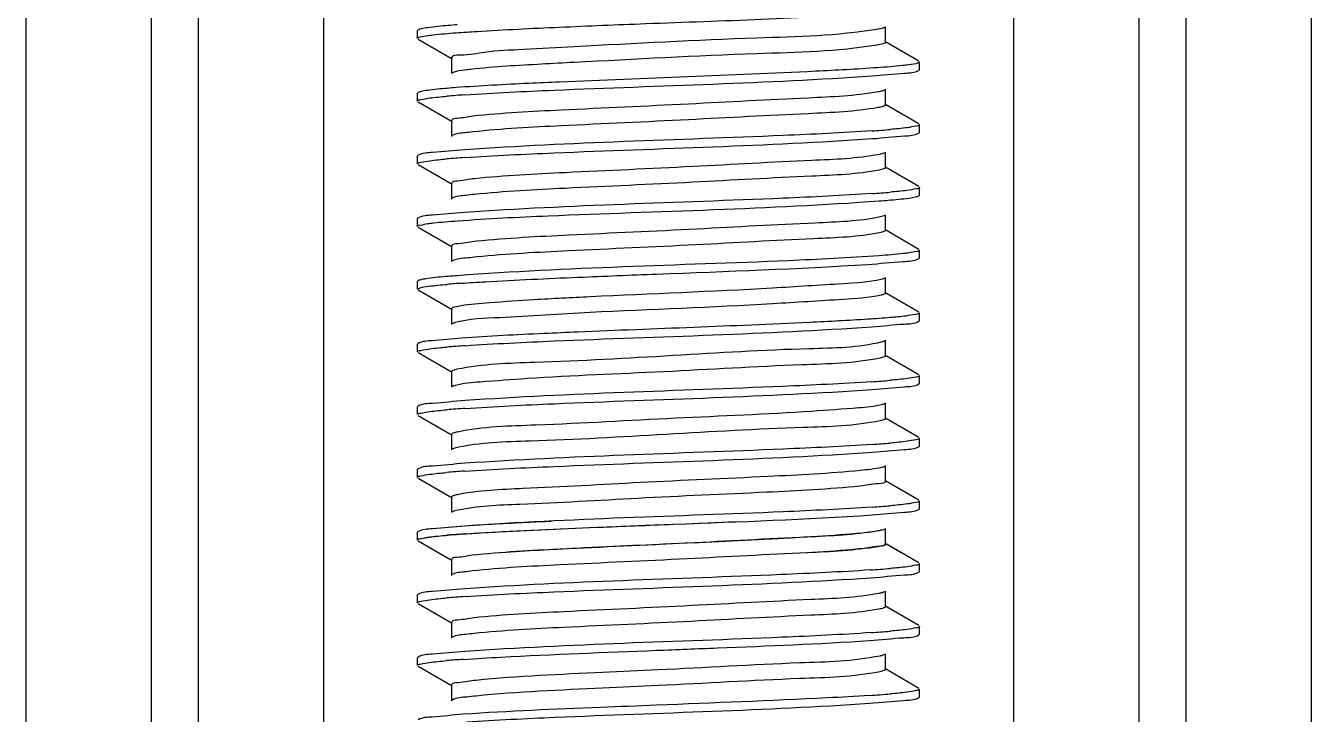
# Model space of a CAD drawing. Extents: x 4995099 to 5303443, y 4627657 to 4889583.
# Drawn here: x 5028668 to 5029279, y 4751646 to 4751973 of the extents above; entities that cross this region are included whole.
import ezdxf

# ---------------------------------------------------------------- set-up
doc = ezdxf.new("R2010")
doc.units = 0
doc.header["$LTSCALE"] = 1000
doc.header["$MEASUREMENT"] = 0
doc.layers.get('0').update_dxf_attribs({"color": 4, "linetype": 'CONTINUOUS'})

msp = doc.modelspace()

# ---------------------------------------------------------------- linework, layer by layer
at = {"linetype": 'Continuous'}
for p, q in [((5028668.47, 4754136.29), (5028668.47, 4748210.01)), ((5028728, 4754136.29), (5028728, 4748210.01)), ((5028750.33, 4754136.29), (5028750.33, 4748210.01)), ((5028809.86, 4754136.29), (5028809.86, 4748210.01)), ((5029137.28, 4754136.29), (5029137.28, 4748210.01)), ((5029196.82, 4754136.29), (5029196.82, 4748210.01)), ((5029219.14, 4754136.29), (5029219.14, 4748210.01)), ((5029278.67, 4754136.29), (5029278.67, 4748210.01)), ((5028854.79, 4751971.22), (5028854.51, 4751970.9)), ((5028854.51, 4751967.18), (5028854.51, 4751970.9)), ((5028854.51, 4751967.18), (5028854.51, 4751970.9)), ((5029076.52, 4751965.31), (5029076.52, 4751972.76)), ((5028854.79, 4751966.85), (5028870.94, 4751957.5)), ((5029092.35, 4751956.34), (5029076.2, 4751965.69)), ((5028870.62, 4751957.87), (5028870.62, 4751950.43)), ((5029092.64, 4751952.29), (5029092.64, 4751956.01)), ((5029092.64, 4751952.29), (5029092.64, 4751956.01)), ((5028871.43, 4751951.03), (5028870.94, 4751950.81)), ((5029092.35, 4751951.97), (5029092.64, 4751952.29)), ((5028854.79, 4751941.46), (5028854.51, 4751941.13)), ((5028854.51, 4751937.41), (5028854.51, 4751941.13)), ((5028854.51, 4751937.41), (5028854.51, 4751941.13)), ((5029076.52, 4751935.55), (5029076.52, 4751942.99)), ((5028854.79, 4751937.08), (5028870.94, 4751927.73)), ((5029092.35, 4751926.57), (5029076.2, 4751935.93)), ((5028870.62, 4751928.11), (5028870.62, 4751920.67)), ((5029092.64, 4751922.53), (5029092.64, 4751926.25)), ((5029092.64, 4751922.53), (5029092.64, 4751926.25)), ((5029092.35, 4751922.2), (5029092.64, 4751922.53)), ((5029076.52, 4751905.78), (5029076.52, 4751913.22)), ((5028854.79, 4751911.69), (5028854.51, 4751911.36)), ((5028854.51, 4751907.64), (5028854.51, 4751911.36)), ((5028854.51, 4751907.64), (5028854.51, 4751911.36)), ((5028854.79, 4751907.32), (5028870.94, 4751897.96)), ((5029092.35, 4751896.81), (5029076.2, 4751906.16)), ((5028870.62, 4751898.34), (5028870.62, 4751890.9)), ((5029092.64, 4751892.76), (5029092.64, 4751896.48)), ((5029092.64, 4751892.76), (5029092.64, 4751896.48)), ((5029092.35, 4751892.43), (5029092.64, 4751892.76)), ((5029076.52, 4751876.02), (5029076.52, 4751883.46)), ((5028854.79, 4751881.92), (5028854.51, 4751881.6)), ((5028854.51, 4751877.88), (5028854.51, 4751881.6)), ((5028854.51, 4751877.88), (5028854.51, 4751881.6)), ((5028854.79, 4751877.55), (5028870.94, 4751868.2)), ((5029092.35, 4751867.04), (5029076.2, 4751876.39)), ((5028870.62, 4751868.58), (5028870.62, 4751861.13)), ((5029092.64, 4751862.99), (5029092.64, 4751866.71)), ((5029092.64, 4751862.99), (5029092.64, 4751866.71)), ((5029092.35, 4751862.67), (5029092.64, 4751862.99)), ((5028854.79, 4751852.16), (5028854.51, 4751851.83)), ((5029076.52, 4751846.25), (5029076.52, 4751853.69)), ((5028854.51, 4751848.11), (5028854.51, 4751851.83)), ((5028854.51, 4751848.11), (5028854.51, 4751851.83)), ((5028854.79, 4751847.79), (5028870.94, 4751838.43)), ((5029092.35, 4751837.27), (5029076.2, 4751846.63)), ((5028870.62, 4751838.81), (5028870.62, 4751831.37)), ((5029092.64, 4751833.23), (5029092.64, 4751836.95)), ((5029092.64, 4751833.23), (5029092.64, 4751836.95)), ((5029092.35, 4751832.9), (5029092.64, 4751833.23)), ((5028854.79, 4751822.39), (5028854.51, 4751822.07)), ((5028854.51, 4751818.35), (5028854.51, 4751822.07)), ((5028854.51, 4751818.35), (5028854.51, 4751822.07)), ((5029076.52, 4751816.48), (5029076.52, 4751823.93)), ((5028854.79, 4751818.02), (5028870.94, 4751808.67)), ((5029074.85, 4751815.63), (5029073.97, 4751815.43)), ((5029092.35, 4751807.51), (5029076.2, 4751816.86)), ((5028870.62, 4751809.04), (5028870.62, 4751801.6)), ((5029092.35, 4751803.14), (5029092.64, 4751803.46)), ((5029092.64, 4751803.46), (5029092.64, 4751807.18)), ((5029092.64, 4751803.46), (5029092.64, 4751807.18)), ((5028854.79, 4751792.63), (5028854.51, 4751792.3)), ((5028854.51, 4751788.58), (5028854.51, 4751792.3)), ((5028854.51, 4751788.58), (5028854.51, 4751792.3)), ((5029076.52, 4751786.72), (5029076.52, 4751794.16)), ((5028854.79, 4751788.25), (5028870.94, 4751778.9)), ((5029075.21, 4751785.96), (5029074.02, 4751785.67)), ((5029092.35, 4751777.74), (5029076.2, 4751787.1)), ((5028870.62, 4751779.28), (5028870.62, 4751771.84)), ((5029092.35, 4751773.37), (5029092.64, 4751773.7)), ((5029092.64, 4751773.7), (5029092.64, 4751777.42)), ((5029092.64, 4751773.7), (5029092.64, 4751777.42)), ((5028854.79, 4751762.86), (5028854.51, 4751762.53)), ((5028854.51, 4751758.81), (5028854.51, 4751762.53)), ((5028854.51, 4751758.81), (5028854.51, 4751762.53)), ((5029076.52, 4751756.95), (5029076.52, 4751764.39)), ((5028854.79, 4751758.49), (5028870.94, 4751749.13)), ((5029092.35, 4751747.98), (5029076.2, 4751757.33)), ((5028870.62, 4751749.51), (5028870.62, 4751742.07)), ((5029092.35, 4751743.6), (5029092.64, 4751743.93)), ((5029092.64, 4751743.93), (5029092.64, 4751747.65)), ((5029092.64, 4751743.93), (5029092.64, 4751747.65)), ((5028854.79, 4751733.1), (5028854.51, 4751732.77)), ((5028854.79, 4751733.09), (5028854.51, 4751732.77)), ((5028854.51, 4751729.05), (5028854.51, 4751732.77)), ((5028854.51, 4751729.05), (5028854.51, 4751732.77)), ((5028854.51, 4751729.05), (5028854.51, 4751732.77)), ((5028854.51, 4751729.05), (5028854.51, 4751732.77)), ((5029076.52, 4751727.19), (5029076.52, 4751734.63)), ((5029076.52, 4751727.19), (5029076.52, 4751734.63)), ((5028854.79, 4751728.72), (5028870.94, 4751719.37)), ((5028854.79, 4751728.72), (5028864.63, 4751723.02)), ((5029092.35, 4751718.21), (5029076.2, 4751727.57)), ((5029084.04, 4751723.02), (5029076.2, 4751727.56)), ((5028870.62, 4751719.75), (5028870.62, 4751712.31)), ((5029092.64, 4751714.17), (5029092.64, 4751717.89)), ((5029092.64, 4751714.17), (5029092.64, 4751717.89)), ((5029092.35, 4751713.84), (5029092.64, 4751714.17)), ((5028854.79, 4751703.33), (5028854.51, 4751703)), ((5028854.51, 4751699.28), (5028854.51, 4751703)), ((5028854.51, 4751699.28), (5028854.51, 4751703)), ((5029076.52, 4751697.42), (5029076.52, 4751704.86)), ((5028854.79, 4751698.96), (5028870.94, 4751689.61)), ((5029092.35, 4751688.45), (5029076.2, 4751697.8)), ((5028870.62, 4751689.98), (5028870.62, 4751682.54)), ((5029092.64, 4751684.4), (5029092.64, 4751688.12)), ((5029092.64, 4751684.4), (5029092.64, 4751688.12)), ((5029092.35, 4751684.07), (5029092.64, 4751684.4)), ((5028854.79, 4751673.56), (5028854.51, 4751673.24)), ((5028854.51, 4751669.52), (5028854.51, 4751673.24)), ((5028854.51, 4751669.52), (5028854.51, 4751673.24)), ((5028854.79, 4751669.19), (5028870.94, 4751659.84)), ((5029076.52, 4751667.66), (5029076.52, 4751675.1)), ((5029092.35, 4751658.68), (5029076.2, 4751668.03)), ((5028870.62, 4751660.22), (5028870.62, 4751652.77)), ((5029092.64, 4751654.63), (5029092.64, 4751658.36)), ((5029092.64, 4751654.63), (5029092.64, 4751658.36)), ((5029092.35, 4751654.31), (5029092.64, 4751654.63))]:
    msp.add_line(p, q, dxfattribs=at)
for centre, radius, start, end in [((5028911.15, 4751430.1), 511.41, 93.83509, 94.80349), ((5029036.06, 4752432.72), 510.58, 273.83865, 274.80435), ((5028910.95, 4751402.87), 508.87, 93.84879, 94.80332), ((5029036.17, 4752401.5), 509.11, 273.84788, 274.80297), ((5028909.14, 4751366.08), 486.05, 93.97925, 94.80291), ((5028911.24, 4751309.94), 512.51, 93.82925, 94.80337), ((5029035.86, 4752316.11), 513.03, 273.82429, 274.80533), ((5028911.16, 4751281.22), 511.46, 93.83483, 94.80349), ((5029036.05, 4752283.95), 510.63, 273.83834, 274.80439), ((5028910.96, 4751253.96), 508.95, 93.84837, 94.80331), ((5029036.17, 4752252.68), 509.12, 273.84781, 274.80298), ((5028911.2, 4751221.14), 512.01, 93.83197, 94.80338), ((5028905.82, 4751287.03), 445.91, 94.43261, 94.59802), ((5029035.03, 4752237.17), 523.42, 273.76847, 274.80608), ((5028911.25, 4751190.72), 512.67, 93.82839, 94.80335), ((5029035.5, 4752201.6), 517.6, 273.79916, 274.80602), ((5028910.07, 4751175.86), 497.72, 93.90457, 94.80822), ((5029034.36, 4752186.27), 532.08, 273.72723, 274.80141)]:
    msp.add_arc(centre, radius, start, end, dxfattribs=at)
for points, knots in [([(5028921.8, 4751972.49), (5028935.45, 4751973.09), (5028985.78, 4751975.2), (5029036.15, 4751976.65), (5029072.78, 4751979.28)], [0, 0, 0, 0, 0.271117, 1, 1, 1, 1]), ([(5028854.51, 4751967.18), (5028854.51, 4751967.62), (5028856.78, 4751968.03), (5028857.99, 4751968.34), (5028859.16, 4751968.5)], [0, 0, 0, 0, 0.275146, 1, 1, 1, 1]), ([(5028859.3, 4751972.24), (5028858.32, 4751972.11), (5028856.81, 4751971.84), (5028855.27, 4751971.5), (5028854.79, 4751971.22)], [0, 0, 0, 0, 0.642818, 1, 1, 1, 1]), ([(5028859.16, 4751968.5), (5028860.02, 4751968.63), (5028864.54, 4751969.19), (5028869.08, 4751969.56), (5028872.76, 4751969.83)], [0, 0, 0, 0, 0.191295, 1, 1, 1, 1]), ([(5028873.32, 4751973.6), (5028871.88, 4751973.49), (5028867.2, 4751973.12), (5028862.52, 4751972.7), (5028859.3, 4751972.24)], [0, 0, 0, 0, 0.307553, 1, 1, 1, 1]), ([(5028872.76, 4751969.83), (5028876.03, 4751970.08), (5028892.37, 4751971.15), (5028908.72, 4751971.91), (5028921.8, 4751972.49)], [0, 0, 0, 0, 0.200445, 1, 1, 1, 1]), ([(5029072.49, 4751971.43), (5029053.72, 4751968.31), (5029005.53, 4751967.41), (5028957.72, 4751964.66), (5028928.81, 4751963.18)], [0, 0, 0, 0, 0.396629, 1, 1, 1, 1]), ([(5029076.2, 4751972.38), (5029075.78, 4751972.14), (5029074.53, 4751971.8), (5029073.28, 4751971.56), (5029072.49, 4751971.43)], [0, 0, 0, 0, 0.371007, 1, 1, 1, 1]), ([(5028928.81, 4751963.18), (5028920.84, 4751962.78), (5028907.13, 4751961.82), (5028887.63, 4751961.23), (5028878.78, 4751958.94), (5028870.61, 4751959.28), (5028870.62, 4751957.87)], [0, 0, 0, 0, 0.408517, 0.726153, 0.927696, 1, 1, 1, 1]), ([(5029072.49, 4751963.98), (5029053.72, 4751960.87), (5029005.53, 4751959.97), (5028957.72, 4751957.22), (5028928.81, 4751955.74)], [0, 0, 0, 0, 0.396629, 1, 1, 1, 1]), ([(5029076.52, 4751965.31), (5029076.52, 4751964.91), (5029074.61, 4751964.42), (5029073.51, 4751964.15), (5029072.49, 4751963.98)], [0, 0, 0, 0, 0.282134, 1, 1, 1, 1]), ([(5029092.64, 4751956.01), (5029092.64, 4751955.86), (5029090.81, 4751954.73), (5029089.16, 4751954.85), (5029087.55, 4751954.62)], [0, 0, 0, 0, 0.088343, 1, 1, 1, 1]), ([(5028879.78, 4751952.45), (5028878.81, 4751952.34), (5028876.02, 4751951.97), (5028873.17, 4751951.66), (5028871.43, 4751951.03)], [0, 0, 0, 0, 0.345772, 1, 1, 1, 1]), ([(5028928.81, 4751955.74), (5028923.69, 4751955.48), (5028907.34, 4751954.58), (5028890.97, 4751953.69), (5028879.78, 4751952.45)], [0, 0, 0, 0, 0.312724, 1, 1, 1, 1]), ([(5029072.78, 4751953.24), (5029062.98, 4751952.53), (5029012.67, 4751949.89), (5028962.31, 4751948.23), (5028921.8, 4751946.44)], [0, 0, 0, 0, 0.195012, 1, 1, 1, 1]), ([(5029070.24, 4751949.34), (5029075.36, 4751949.69), (5029082.53, 4751950.68), (5029090.35, 4751950.82), (5029092.35, 4751951.97)], [0, 0, 0, 0, 0.690234, 1, 1, 1, 1]), ([(5029087.55, 4751954.62), (5029086.61, 4751954.49), (5029081.7, 4751953.91), (5029076.77, 4751953.52), (5029072.78, 4751953.24)], [0, 0, 0, 0, 0.191606, 1, 1, 1, 1]), ([(5028872.76, 4751943.79), (5028871.36, 4751943.68), (5028866.82, 4751943.32), (5028862.28, 4751942.91), (5028859.16, 4751942.46)], [0, 0, 0, 0, 0.307541, 1, 1, 1, 1]), ([(5028921.8, 4751946.44), (5028916.99, 4751946.23), (5028900.63, 4751945.47), (5028884.28, 4751944.65), (5028872.76, 4751943.79)], [0, 0, 0, 0, 0.294264, 1, 1, 1, 1]), ([(5028876.95, 4751940.37), (5028891.05, 4751941.33), (5028955.48, 4751944.43), (5029019.99, 4751945.92), (5029070.24, 4751949.34)], [0, 0, 0, 0, 0.219188, 1, 1, 1, 1]), ([(5028854.51, 4751937.41), (5028854.51, 4751937.95), (5028857.36, 4751938.31), (5028858.8, 4751938.7), (5028860.24, 4751938.89)], [0, 0, 0, 0, 0.271545, 1, 1, 1, 1]), ([(5028859.16, 4751942.46), (5028858.21, 4751942.32), (5028856.75, 4751942.06), (5028855.26, 4751941.72), (5028854.79, 4751941.46)], [0, 0, 0, 0, 0.641633, 1, 1, 1, 1]), ([(5029073.04, 4751941.75), (5029062.15, 4751939.81), (5029031.99, 4751938.62), (5028981.94, 4751935.82), (5028928.79, 4751933.45), (5028894.63, 4751931.71), (5028880.65, 4751930.22)], [0, 0, 0, 0, 0.172177, 0.467909, 0.781292, 1, 1, 1, 1]), ([(5029076.2, 4751942.61), (5029075.84, 4751942.41), (5029074.78, 4751942.09), (5029073.71, 4751941.87), (5029073.04, 4751941.75)], [0, 0, 0, 0, 0.377707, 1, 1, 1, 1]), ([(5029073.04, 4751934.31), (5029062.15, 4751932.37), (5029031.99, 4751931.18), (5028981.94, 4751928.38), (5028928.79, 4751926), (5028894.63, 4751924.27), (5028880.65, 4751922.77)], [0, 0, 0, 0, 0.172177, 0.467909, 0.781292, 1, 1, 1, 1]), ([(5029076.52, 4751935.55), (5029076.52, 4751935.19), (5029074.9, 4751934.7), (5029073.92, 4751934.47), (5029073.04, 4751934.31)], [0, 0, 0, 0, 0.285905, 1, 1, 1, 1]), ([(5028880.65, 4751930.22), (5028878.15, 4751929.95), (5028875.76, 4751929.21), (5028870.62, 4751929.02), (5028870.62, 4751928.11)], [0, 0, 0, 0, 0.73335, 1, 1, 1, 1]), ([(5029092.64, 4751926.25), (5029092.64, 4751925.71), (5029089.8, 4751925.35), (5029088.36, 4751924.96), (5029086.93, 4751924.77)], [0, 0, 0, 0, 0.271629, 1, 1, 1, 1]), ([(5028880.65, 4751922.77), (5028879.43, 4751922.64), (5028876.22, 4751922.17), (5028872.73, 4751922.08), (5028870.94, 4751921.04)], [0, 0, 0, 0, 0.372967, 1, 1, 1, 1]), ([(5028876.79, 4751910.59), (5028890.9, 4751911.55), (5028955.42, 4751914.66), (5029020.01, 4751916.14), (5029070.34, 4751919.58)], [0, 0, 0, 0, 0.218979, 1, 1, 1, 1]), ([(5029070.24, 4751923.29), (5029056.14, 4751922.33), (5028991.71, 4751919.23), (5028927.2, 4751917.74), (5028876.95, 4751914.32)], [0, 0, 0, 0, 0.219095, 1, 1, 1, 1]), ([(5029070.34, 4751919.58), (5029075.43, 4751919.93), (5029082.58, 4751920.92), (5029090.36, 4751921.06), (5029092.35, 4751922.2)], [0, 0, 0, 0, 0.690139, 1, 1, 1, 1]), ([(5028876.95, 4751914.32), (5028871.82, 4751913.97), (5028864.63, 4751912.98), (5028856.79, 4751912.84), (5028854.79, 4751911.69)], [0, 0, 0, 0, 0.690277, 1, 1, 1, 1]), ([(5028854.51, 4751907.64), (5028854.51, 4751908.18), (5028857.35, 4751908.54), (5028858.78, 4751908.93), (5028860.21, 4751909.12)], [0, 0, 0, 0, 0.271633, 1, 1, 1, 1]), ([(5029073.56, 4751912.08), (5029063.04, 4751910.05), (5029033.36, 4751909), (5028983.76, 4751906.1), (5028930.38, 4751903.77), (5028895.84, 4751902.01), (5028881.56, 4751900.55)], [0, 0, 0, 0, 0.167069, 0.460858, 0.776177, 1, 1, 1, 1]), ([(5029076.2, 4751912.85), (5029075.89, 4751912.67), (5029075, 4751912.39), (5029074.11, 4751912.19), (5029073.56, 4751912.08)], [0, 0, 0, 0, 0.385224, 1, 1, 1, 1]), ([(5029073.56, 4751904.64), (5029063.04, 4751902.61), (5029033.36, 4751901.55), (5028983.76, 4751898.66), (5028930.38, 4751896.33), (5028895.84, 4751894.57), (5028881.56, 4751893.1)], [0, 0, 0, 0, 0.167069, 0.460858, 0.776177, 1, 1, 1, 1]), ([(5029076.52, 4751905.78), (5029076.52, 4751905.47), (5029075.17, 4751904.99), (5029074.31, 4751904.79), (5029073.56, 4751904.64)], [0, 0, 0, 0, 0.290456, 1, 1, 1, 1]), ([(5028881.56, 4751900.55), (5028878.83, 4751900.27), (5028876.25, 4751899.44), (5028870.62, 4751899.34), (5028870.62, 4751898.34)], [0, 0, 0, 0, 0.734177, 1, 1, 1, 1]), ([(5029092.64, 4751896.48), (5029092.64, 4751895.94), (5029089.79, 4751895.58), (5029088.35, 4751895.19), (5029086.92, 4751895.01)], [0, 0, 0, 0, 0.271602, 1, 1, 1, 1]), ([(5028881.56, 4751893.1), (5028880.22, 4751892.97), (5028876.71, 4751892.45), (5028872.89, 4751892.41), (5028870.95, 4751891.28)], [0, 0, 0, 0, 0.374915, 1, 1, 1, 1]), ([(5028873.4, 4751880.58), (5028887.72, 4751881.64), (5028954.43, 4751884.89), (5029021.24, 4751886.21), (5029073.52, 4751890.04)], [0, 0, 0, 0, 0.215017, 1, 1, 1, 1]), ([(5029070.34, 4751893.53), (5029056.23, 4751892.57), (5028991.71, 4751889.46), (5028927.12, 4751887.98), (5028876.79, 4751884.54)], [0, 0, 0, 0, 0.219017, 1, 1, 1, 1]), ([(5029073.52, 4751890.04), (5029074.98, 4751890.15), (5029079.73, 4751890.52), (5029084.48, 4751890.94), (5029087.75, 4751891.4)], [0, 0, 0, 0, 0.307338, 1, 1, 1, 1]), ([(5029087.75, 4751891.4), (5029088.75, 4751891.54), (5029090.29, 4751891.81), (5029091.86, 4751892.15), (5029092.35, 4751892.43)], [0, 0, 0, 0, 0.643592, 1, 1, 1, 1]), ([(5028876.79, 4751884.54), (5028871.7, 4751884.2), (5028864.56, 4751883.21), (5028856.78, 4751883.07), (5028854.79, 4751881.92)], [0, 0, 0, 0, 0.690149, 1, 1, 1, 1]), ([(5029076.2, 4751883.08), (5029075.94, 4751882.93), (5029075.21, 4751882.68), (5029074.48, 4751882.51), (5029074.03, 4751882.41)], [0, 0, 0, 0, 0.393704, 1, 1, 1, 1]), ([(5028854.51, 4751877.88), (5028854.51, 4751878.34), (5028856.87, 4751878.74), (5028858.11, 4751879.06), (5028859.32, 4751879.23)], [0, 0, 0, 0, 0.274546, 1, 1, 1, 1]), ([(5028859.32, 4751879.23), (5028860.21, 4751879.36), (5028864.89, 4751879.93), (5028869.59, 4751880.3), (5028873.4, 4751880.58)], [0, 0, 0, 0, 0.19129, 1, 1, 1, 1]), ([(5029074.03, 4751882.41), (5029063.89, 4751880.28), (5029034.69, 4751879.38), (5028985.58, 4751876.38), (5028931.99, 4751874.1), (5028897.09, 4751872.31), (5028882.51, 4751870.87)], [0, 0, 0, 0, 0.161939, 0.453776, 0.771039, 1, 1, 1, 1]), ([(5028882.51, 4751870.87), (5028879.54, 4751870.58), (5028876.76, 4751869.67), (5028870.62, 4751869.65), (5028870.62, 4751868.58)], [0, 0, 0, 0, 0.734857, 1, 1, 1, 1]), ([(5029073.78, 4751874.92), (5029063.51, 4751872.86), (5029034.24, 4751871.87), (5028985.1, 4751868.94), (5028931.73, 4751866.64), (5028897, 4751864.86), (5028882.51, 4751863.43)], [0, 0, 0, 0, 0.164046, 0.455922, 0.77202, 1, 1, 1, 1]), ([(5029076.52, 4751876.02), (5029076.52, 4751875.72), (5029075.29, 4751875.25), (5029074.48, 4751875.06), (5029073.78, 4751874.92)], [0, 0, 0, 0, 0.292762, 1, 1, 1, 1]), ([(5029087.75, 4751865.35), (5029086.84, 4751865.23), (5029082.12, 4751864.65), (5029077.36, 4751864.27), (5029073.52, 4751863.99)], [0, 0, 0, 0, 0.191465, 1, 1, 1, 1]), ([(5029092.64, 4751866.71), (5029092.64, 4751866.25), (5029090.24, 4751865.85), (5029088.98, 4751865.53), (5029087.75, 4751865.35)], [0, 0, 0, 0, 0.27426, 1, 1, 1, 1]), ([(5028882.51, 4751863.43), (5028881.04, 4751863.29), (5028877.22, 4751862.74), (5028873.05, 4751862.74), (5028870.95, 4751861.51)], [0, 0, 0, 0, 0.376685, 1, 1, 1, 1]), ([(5029073.52, 4751863.99), (5029059.16, 4751862.94), (5028992.44, 4751859.69), (5028925.63, 4751858.38), (5028873.4, 4751854.54)], [0, 0, 0, 0, 0.215701, 1, 1, 1, 1]), ([(5028930.58, 4751853.8), (5028943.03, 4751854.33), (5028988.91, 4751856.22), (5029034.82, 4751857.72), (5029068.21, 4751859.91)], [0, 0, 0, 0, 0.271359, 1, 1, 1, 1]), ([(5029068.21, 4751859.91), (5029073.81, 4751860.27), (5029081.63, 4751861.36), (5029090.18, 4751861.42), (5029092.35, 4751862.67)], [0, 0, 0, 0, 0.691739, 1, 1, 1, 1]), ([(5028859.32, 4751853.18), (5028858.33, 4751853.04), (5028856.82, 4751852.78), (5028855.27, 4751852.43), (5028854.79, 4751852.16)], [0, 0, 0, 0, 0.642986, 1, 1, 1, 1]), ([(5028873.4, 4751854.54), (5028871.95, 4751854.43), (5028867.25, 4751854.06), (5028862.55, 4751853.64), (5028859.32, 4751853.18)], [0, 0, 0, 0, 0.307532, 1, 1, 1, 1]), ([(5028875.41, 4751850.96), (5028879.13, 4751851.22), (5028897.51, 4751852.36), (5028915.91, 4751853.18), (5028930.58, 4751853.8)], [0, 0, 0, 0, 0.202501, 1, 1, 1, 1]), ([(5029074.46, 4751852.74), (5029068.57, 4751851.38), (5029051.26, 4751850.42), (5029005.35, 4751847.34), (5028965.25, 4751845.92), (5028936.4, 4751844.5)], [0, 0, 0, 0, 0.131194, 0.373535, 1, 1, 1, 1]), ([(5029076.2, 4751853.32), (5029075.98, 4751853.19), (5029075.41, 4751852.98), (5029074.82, 4751852.82), (5029074.46, 4751852.74)], [0, 0, 0, 0, 0.40332, 1, 1, 1, 1]), ([(5028854.51, 4751848.11), (5028854.51, 4751848.27), (5028856.45, 4751849.43), (5028858.16, 4751849.31), (5028859.84, 4751849.53)], [0, 0, 0, 0, 0.087421, 1, 1, 1, 1]), ([(5029076.52, 4751846.25), (5029076.52, 4751846.02), (5029075.63, 4751845.58), (5029074.99, 4751845.42), (5029074.46, 4751845.3)], [0, 0, 0, 0, 0.302831, 1, 1, 1, 1]), ([(5028936.4, 4751844.5), (5028927.49, 4751844.06), (5028911.41, 4751843.26), (5028891.49, 4751841.89), (5028877.97, 4751840.85), (5028872.82, 4751839.76), (5028870.62, 4751839.26), (5028870.62, 4751838.81)], [0, 0, 0, 0, 0.404312, 0.722616, 0.926229, 0.979509, 1, 1, 1, 1]), ([(5029074.46, 4751845.3), (5029068.57, 4751843.94), (5029051.26, 4751842.98), (5029005.35, 4751839.9), (5028965.25, 4751838.48), (5028936.4, 4751837.06)], [0, 0, 0, 0, 0.131194, 0.373535, 1, 1, 1, 1]), ([(5028936.4, 4751837.06), (5028922.09, 4751836.35), (5028900.73, 4751834.57), (5028878.84, 4751834.15), (5028871.89, 4751832.11)], [0, 0, 0, 0, 0.664278, 1, 1, 1, 1]), ([(5029068.21, 4751833.86), (5029058.97, 4751833.25), (5029013.11, 4751830.89), (5028967.21, 4751829.32), (5028930.58, 4751827.76)], [0, 0, 0, 0, 0.201596, 1, 1, 1, 1]), ([(5029092.64, 4751836.95), (5029092.64, 4751836.36), (5029089.48, 4751836.03), (5029087.91, 4751835.6), (5029086.33, 4751835.4)], [0, 0, 0, 0, 0.270133, 1, 1, 1, 1]), ([(5028871.89, 4751832.11), (5028871.71, 4751832.06), (5028871.38, 4751831.95), (5028871.07, 4751831.82), (5028870.95, 4751831.74)], [0, 0, 0, 0, 0.571302, 1, 1, 1, 1]), ([(5028930.58, 4751827.76), (5028925.22, 4751827.53), (5028906.82, 4751826.71), (5028888.42, 4751825.83), (5028875.41, 4751824.92)], [0, 0, 0, 0, 0.291422, 1, 1, 1, 1]), ([(5028877.01, 4751821.31), (5028891.1, 4751822.26), (5028955.46, 4751825.36), (5029019.89, 4751826.86), (5029070.08, 4751830.26)], [0, 0, 0, 0, 0.219183, 1, 1, 1, 1]), ([(5029070.08, 4751830.26), (5029075.23, 4751830.61), (5029082.46, 4751831.62), (5029090.34, 4751831.75), (5029092.35, 4751832.9)], [0, 0, 0, 0, 0.690375, 1, 1, 1, 1]), ([(5028875.41, 4751824.92), (5028870.64, 4751824.58), (5028863.95, 4751823.65), (5028856.66, 4751823.47), (5028854.79, 4751822.39)], [0, 0, 0, 0, 0.688907, 1, 1, 1, 1]), ([(5029074.85, 4751823.07), (5029063.67, 4751820.2), (5029030.15, 4751820.01), (5028975.46, 4751816.45), (5028919.78, 4751813.43), (5028885.29, 4751812.62), (5028873.16, 4751810.1)], [0, 0, 0, 0, 0.171431, 0.491399, 0.816224, 1, 1, 1, 1]), ([(5029076.2, 4751823.55), (5029076.03, 4751823.45), (5029075.58, 4751823.27), (5029075.12, 4751823.14), (5029074.85, 4751823.07)], [0, 0, 0, 0, 0.414289, 1, 1, 1, 1]), ([(5028854.51, 4751818.35), (5028854.51, 4751818.89), (5028857.37, 4751819.24), (5028858.82, 4751819.64), (5028860.26, 4751819.82)], [0, 0, 0, 0, 0.271499, 1, 1, 1, 1]), ([(5029076.52, 4751816.48), (5029076.52, 4751816.29), (5029075.83, 4751815.88), (5029075.28, 4751815.74), (5029074.85, 4751815.63)], [0, 0, 0, 0, 0.311313, 1, 1, 1, 1]), ([(5028873.16, 4751810.1), (5028872.52, 4751809.96), (5028871.76, 4751809.79), (5028870.62, 4751809.32), (5028870.62, 4751809.04)], [0, 0, 0, 0, 0.705293, 1, 1, 1, 1]), ([(5029073.97, 4751815.43), (5029061.82, 4751812.9), (5029027.27, 4751812.16), (5028971.65, 4751808.66), (5028920.62, 4751806.84), (5028887.71, 4751804.32), (5028876.15, 4751803.46), (5028872.24, 4751802.44)], [0, 0, 0, 0, 0.184068, 0.509201, 0.829117, 0.940109, 1, 1, 1, 1]), ([(5029070.08, 4751804.22), (5029055.98, 4751803.26), (5028991.62, 4751800.16), (5028927.19, 4751798.67), (5028877.01, 4751795.26)], [0, 0, 0, 0, 0.219354, 1, 1, 1, 1]), ([(5029092.64, 4751807.18), (5029092.64, 4751806.64), (5029089.8, 4751806.29), (5029088.36, 4751805.9), (5029086.93, 4751805.71)], [0, 0, 0, 0, 0.271599, 1, 1, 1, 1]), ([(5028872.24, 4751802.44), (5028871.98, 4751802.38), (5028871.54, 4751802.25), (5028871.11, 4751802.07), (5028870.95, 4751801.98)], [0, 0, 0, 0, 0.58408, 1, 1, 1, 1]), ([(5028876.95, 4751791.54), (5028891.05, 4751792.5), (5028955.48, 4751795.6), (5029019.99, 4751797.09), (5029070.23, 4751800.51)], [0, 0, 0, 0, 0.219191, 1, 1, 1, 1]), ([(5029070.23, 4751800.51), (5029075.35, 4751800.86), (5029082.53, 4751801.85), (5029090.35, 4751801.99), (5029092.35, 4751803.14)], [0, 0, 0, 0, 0.690237, 1, 1, 1, 1]), ([(5028877.01, 4751795.26), (5028871.87, 4751794.91), (5028864.66, 4751793.91), (5028856.8, 4751793.78), (5028854.79, 4751792.63)], [0, 0, 0, 0, 0.690331, 1, 1, 1, 1]), ([(5029075.21, 4751793.4), (5029071.48, 4751792.33), (5029060.14, 4751791.53), (5029027.51, 4751788.93), (5028976.38, 4751787.15), (5028920.43, 4751783.64), (5028885.55, 4751782.87), (5028873.24, 4751780.35)], [0, 0, 0, 0, 0.057446, 0.166902, 0.486553, 0.813832, 1, 1, 1, 1]), ([(5029076.2, 4751793.78), (5029076.07, 4751793.71), (5029075.74, 4751793.57), (5029075.4, 4751793.46), (5029075.21, 4751793.4)], [0, 0, 0, 0, 0.426856, 1, 1, 1, 1]), ([(5028854.51, 4751788.58), (5028854.51, 4751789.12), (5028857.36, 4751789.48), (5028858.8, 4751789.87), (5028860.24, 4751790.06)], [0, 0, 0, 0, 0.271543, 1, 1, 1, 1]), ([(5029074.02, 4751785.67), (5029062.04, 4751783.16), (5029027.86, 4751782.37), (5028972.54, 4751779.29), (5028917.75, 4751775.95), (5028884.11, 4751775.46), (5028872.63, 4751772.77)], [0, 0, 0, 0, 0.181951, 0.50465, 0.824728, 1, 1, 1, 1]), ([(5029076.52, 4751786.72), (5029076.52, 4751786.55), (5029076, 4751786.18), (5029075.54, 4751786.06), (5029075.21, 4751785.96)], [0, 0, 0, 0, 0.321911, 1, 1, 1, 1]), ([(5028873.24, 4751780.35), (5028872.58, 4751780.21), (5028871.8, 4751780.03), (5028870.62, 4751779.56), (5028870.62, 4751779.28)], [0, 0, 0, 0, 0.706048, 1, 1, 1, 1]), ([(5029070.23, 4751774.46), (5029056.13, 4751773.5), (5028991.71, 4751770.4), (5028927.2, 4751768.91), (5028876.95, 4751765.49)], [0, 0, 0, 0, 0.2191, 1, 1, 1, 1]), ([(5029070.34, 4751770.75), (5029075.43, 4751771.1), (5029082.58, 4751772.09), (5029090.36, 4751772.23), (5029092.35, 4751773.37)], [0, 0, 0, 0, 0.69014, 1, 1, 1, 1]), ([(5029092.64, 4751777.42), (5029092.64, 4751776.88), (5029089.8, 4751776.52), (5029088.36, 4751776.13), (5029086.93, 4751775.94)], [0, 0, 0, 0, 0.271629, 1, 1, 1, 1]), ([(5028872.63, 4751772.77), (5028872.28, 4751772.69), (5028871.71, 4751772.54), (5028871.15, 4751772.33), (5028870.95, 4751772.21)], [0, 0, 0, 0, 0.595248, 1, 1, 1, 1]), ([(5028876.8, 4751761.76), (5028890.91, 4751762.72), (5028955.42, 4751765.83), (5029020.02, 4751767.31), (5029070.34, 4751770.75)], [0, 0, 0, 0, 0.218987, 1, 1, 1, 1]), ([(5028876.95, 4751765.49), (5028871.82, 4751765.14), (5028864.63, 4751764.15), (5028856.79, 4751764.01), (5028854.79, 4751762.86)], [0, 0, 0, 0, 0.690279, 1, 1, 1, 1]), ([(5029064.5, 4751762.08), (5029049.99, 4751760.66), (5029015.25, 4751758.87), (5028961.89, 4751756.58), (5028912.82, 4751753.66), (5028883.59, 4751752.67), (5028873.35, 4751750.6)], [0, 0, 0, 0, 0.228484, 0.544623, 0.836244, 1, 1, 1, 1]), ([(5029076.2, 4751764.02), (5029075.78, 4751763.77), (5029071.89, 4751762.75), (5029067.96, 4751762.42), (5029064.5, 4751762.08)], [0, 0, 0, 0, 0.122149, 1, 1, 1, 1]), ([(5028854.51, 4751758.81), (5028854.51, 4751759.35), (5028857.35, 4751759.71), (5028858.78, 4751760.1), (5028860.21, 4751760.29)], [0, 0, 0, 0, 0.27163, 1, 1, 1, 1]), ([(5029064.5, 4751754.64), (5029049.78, 4751753.2), (5029014.59, 4751751.39), (5028960.71, 4751749.15), (5028911.69, 4751746.02), (5028882.65, 4751745.29), (5028872.75, 4751743.04)], [0, 0, 0, 0, 0.230953, 0.550009, 0.841524, 1, 1, 1, 1]), ([(5029076.52, 4751756.95), (5029076.52, 4751755.87), (5029070.31, 4751755.86), (5029067.5, 4751754.93), (5029064.5, 4751754.64)], [0, 0, 0, 0, 0.265061, 1, 1, 1, 1]), ([(5028873.35, 4751750.6), (5028872.66, 4751750.47), (5028871.85, 4751750.28), (5028870.62, 4751749.8), (5028870.62, 4751749.51)], [0, 0, 0, 0, 0.707083, 1, 1, 1, 1]), ([(5028872.75, 4751743.04), (5028872.38, 4751742.95), (5028871.77, 4751742.79), (5028871.17, 4751742.57), (5028870.95, 4751742.45)], [0, 0, 0, 0, 0.598262, 1, 1, 1, 1]), ([(5029070.34, 4751744.7), (5029056.23, 4751743.74), (5028991.71, 4751740.63), (5028927.12, 4751739.15), (5028876.8, 4751735.71)], [0, 0, 0, 0, 0.219015, 1, 1, 1, 1]), ([(5029070.28, 4751740.98), (5029075.39, 4751741.33), (5029082.55, 4751742.32), (5029090.36, 4751742.46), (5029092.35, 4751743.6)], [0, 0, 0, 0, 0.690177, 1, 1, 1, 1]), ([(5029092.64, 4751747.65), (5029092.64, 4751747.11), (5029089.79, 4751746.75), (5029088.35, 4751746.36), (5029086.92, 4751746.18)], [0, 0, 0, 0, 0.271603, 1, 1, 1, 1]), ([(5028917.94, 4751737.91), (5028914.02, 4751737.73), (5028900.32, 4751737.09), (5028886.62, 4751736.39), (5028876.86, 4751735.72)], [0, 0, 0, 0, 0.286136, 1, 1, 1, 1]), ([(5028876.98, 4751732.01), (5028885.64, 4751732.6), (5028929.52, 4751734.92), (5028973.44, 4751736.44), (5029008.68, 4751737.91)], [0, 0, 0, 0, 0.197351, 1, 1, 1, 1]), ([(5028939.64, 4751735.12), (5028951.76, 4751735.62), (5028995.31, 4751737.4), (5029038.89, 4751738.84), (5029070.28, 4751740.98)], [0, 0, 0, 0, 0.278136, 1, 1, 1, 1]), ([(5028854.51, 4751729.05), (5028854.51, 4751729.59), (5028857.37, 4751729.95), (5028858.81, 4751730.34), (5028860.25, 4751730.53)], [0, 0, 0, 0, 0.271516, 1, 1, 1, 1]), ([(5028854.51, 4751729.05), (5028854.51, 4751729.43), (5028856.38, 4751729.85), (5028857.42, 4751730.11), (5028858.4, 4751730.26)], [0, 0, 0, 0, 0.278908, 1, 1, 1, 1]), ([(5028876.86, 4751735.72), (5028871.75, 4751735.37), (5028864.59, 4751734.38), (5028856.78, 4751734.24), (5028854.79, 4751733.1)], [0, 0, 0, 0, 0.690202, 1, 1, 1, 1]), ([(5028876.8, 4751735.71), (5028871.71, 4751735.37), (5028864.56, 4751734.38), (5028856.78, 4751734.24), (5028854.79, 4751733.09)], [0, 0, 0, 0, 0.690152, 1, 1, 1, 1]), ([(5028858.4, 4751730.26), (5028859.14, 4751730.38), (5028863.02, 4751730.9), (5028866.92, 4751731.24), (5028870.08, 4751731.5)], [0, 0, 0, 0, 0.190214, 1, 1, 1, 1]), ([(5028871.36, 4751731.6), (5028875.71, 4751731.94), (5028898.45, 4751733.41), (5028921.22, 4751734.36), (5028939.64, 4751735.12)], [0, 0, 0, 0, 0.191198, 1, 1, 1, 1]), ([(5029072.88, 4751733.37), (5029061.88, 4751731.45), (5029031.57, 4751730.22), (5028981.38, 4751727.44), (5028928.31, 4751725.06), (5028894.26, 4751723.33), (5028880.38, 4751721.83)], [0, 0, 0, 0, 0.173733, 0.470057, 0.78285, 1, 1, 1, 1]), ([(5029065.45, 4751732.41), (5029058.36, 4751731.69), (5029017.97, 4751728.96), (5028977.53, 4751727.42), (5028944.23, 4751725.82)], [0, 0, 0, 0, 0.176303, 1, 1, 1, 1]), ([(5029076.2, 4751734.25), (5029075.81, 4751734.02), (5029072.25, 4751733.05), (5029068.63, 4751732.73), (5029065.45, 4751732.41)], [0, 0, 0, 0, 0.124256, 1, 1, 1, 1]), ([(5029076.2, 4751734.25), (5029075.82, 4751734.04), (5029074.7, 4751733.72), (5029073.58, 4751733.49), (5029072.88, 4751733.37)], [0, 0, 0, 0, 0.375581, 1, 1, 1, 1]), ([(5029072.88, 4751725.92), (5029061.88, 4751724.01), (5029031.57, 4751722.78), (5028981.38, 4751720), (5028928.31, 4751717.62), (5028894.26, 4751715.89), (5028880.38, 4751714.39)], [0, 0, 0, 0, 0.173733, 0.470057, 0.78285, 1, 1, 1, 1]), ([(5028944.23, 4751725.82), (5028939.51, 4751725.59), (5028922.85, 4751724.77), (5028906.19, 4751723.88), (5028894.26, 4751723.02)], [0, 0, 0, 0, 0.28332, 1, 1, 1, 1]), ([(5029065.45, 4751724.97), (5029063.71, 4751724.79), (5029055.01, 4751724), (5029046.29, 4751723.44), (5029039.31, 4751723.03)], [0, 0, 0, 0, 0.200678, 1, 1, 1, 1]), ([(5029076.52, 4751727.19), (5029076.53, 4751726.18), (5029070.83, 4751726.09), (5029068.22, 4751725.25), (5029065.45, 4751724.97)], [0, 0, 0, 0, 0.265734, 1, 1, 1, 1]), ([(5029076.52, 4751727.19), (5029076.52, 4751726.82), (5029074.82, 4751726.32), (5029073.8, 4751726.09), (5029072.88, 4751725.92)], [0, 0, 0, 0, 0.284681, 1, 1, 1, 1]), ([(5028880.38, 4751721.83), (5028877.94, 4751721.56), (5028875.61, 4751720.85), (5028870.62, 4751720.64), (5028870.62, 4751719.75)], [0, 0, 0, 0, 0.733065, 1, 1, 1, 1]), ([(5029092.64, 4751717.89), (5029092.64, 4751717.34), (5029089.74, 4751716.99), (5029088.28, 4751716.59), (5029086.82, 4751716.4)], [0, 0, 0, 0, 0.271295, 1, 1, 1, 1]), ([(5028880.38, 4751714.39), (5028879.2, 4751714.26), (5028876.07, 4751713.79), (5028872.68, 4751713.69), (5028870.94, 4751712.68)], [0, 0, 0, 0, 0.372335, 1, 1, 1, 1]), ([(5029069.44, 4751714.88), (5029055.3, 4751713.93), (5028991.15, 4751710.85), (5028926.92, 4751709.36), (5028876.98, 4751705.96)], [0, 0, 0, 0, 0.220579, 1, 1, 1, 1]), ([(5029069.79, 4751711.18), (5029075.01, 4751711.54), (5029082.34, 4751712.55), (5029090.32, 4751712.67), (5029092.35, 4751713.84)], [0, 0, 0, 0, 0.690613, 1, 1, 1, 1]), ([(5028876.98, 4751705.96), (5028871.85, 4751705.61), (5028864.64, 4751704.62), (5028856.8, 4751704.48), (5028854.79, 4751703.33)], [0, 0, 0, 0, 0.690305, 1, 1, 1, 1]), ([(5028877.02, 4751702.25), (5028891.08, 4751703.2), (5028955.33, 4751706.3), (5029019.67, 4751707.8), (5029069.79, 4751711.18)], [0, 0, 0, 0, 0.218972, 1, 1, 1, 1]), ([(5028854.51, 4751699.28), (5028854.51, 4751699.83), (5028857.37, 4751700.18), (5028858.82, 4751700.58), (5028860.26, 4751700.76)], [0, 0, 0, 0, 0.271492, 1, 1, 1, 1]), ([(5029073.4, 4751703.7), (5029062.77, 4751701.69), (5029032.94, 4751700.59), (5028983.2, 4751697.73), (5028929.89, 4751695.39), (5028895.47, 4751693.63), (5028881.28, 4751692.16)], [0, 0, 0, 0, 0.168631, 0.463014, 0.777741, 1, 1, 1, 1]), ([(5029076.2, 4751704.49), (5029075.87, 4751704.3), (5029074.94, 4751704.01), (5029073.99, 4751703.81), (5029073.4, 4751703.7)], [0, 0, 0, 0, 0.382833, 1, 1, 1, 1]), ([(5029073.4, 4751696.25), (5029062.77, 4751694.25), (5029032.94, 4751693.15), (5028983.2, 4751690.29), (5028929.89, 4751687.94), (5028895.47, 4751686.19), (5028881.28, 4751684.72)], [0, 0, 0, 0, 0.168631, 0.463014, 0.777741, 1, 1, 1, 1]), ([(5029076.52, 4751697.42), (5029076.52, 4751697.1), (5029075.09, 4751696.61), (5029074.19, 4751696.4), (5029073.4, 4751696.25)], [0, 0, 0, 0, 0.288971, 1, 1, 1, 1]), ([(5028881.28, 4751692.16), (5028878.62, 4751691.88), (5028876.1, 4751691.08), (5028870.62, 4751690.95), (5028870.62, 4751689.98)], [0, 0, 0, 0, 0.733941, 1, 1, 1, 1]), ([(5029092.64, 4751688.12), (5029092.64, 4751687.58), (5029089.78, 4751687.22), (5029088.33, 4751686.83), (5029086.89, 4751686.64)], [0, 0, 0, 0, 0.27148, 1, 1, 1, 1]), ([(5028881.28, 4751684.72), (5028879.98, 4751684.58), (5028876.56, 4751684.08), (5028872.84, 4751684.02), (5028870.95, 4751682.92)], [0, 0, 0, 0, 0.37434, 1, 1, 1, 1]), ([(5029069.79, 4751685.14), (5029055.68, 4751684.18), (5028991.42, 4751681.1), (5028927.09, 4751679.6), (5028877.02, 4751676.2)], [0, 0, 0, 0, 0.219886, 1, 1, 1, 1]), ([(5028967.89, 4751676.73), (5028977.53, 4751677.12), (5029011.22, 4751678.48), (5029044.92, 4751679.76), (5029068.95, 4751681.36)], [0, 0, 0, 0, 0.286007, 1, 1, 1, 1]), ([(5029068.95, 4751681.36), (5029074.37, 4751681.72), (5029081.96, 4751682.77), (5029090.25, 4751682.87), (5029092.35, 4751684.07)], [0, 0, 0, 0, 0.691254, 1, 1, 1, 1]), ([(5028877.02, 4751676.2), (5028871.88, 4751675.85), (5028864.66, 4751674.85), (5028856.8, 4751674.72), (5028854.79, 4751673.56)], [0, 0, 0, 0, 0.690338, 1, 1, 1, 1]), ([(5028876.18, 4751672.42), (5028882.16, 4751672.84), (5028912.72, 4751674.59), (5028943.31, 4751675.75), (5028967.89, 4751676.73)], [0, 0, 0, 0, 0.196017, 1, 1, 1, 1]), ([(5028854.51, 4751669.52), (5028854.51, 4751670.03), (5028857.19, 4751670.4), (5028858.56, 4751670.77), (5028859.92, 4751670.95)], [0, 0, 0, 0, 0.272443, 1, 1, 1, 1]), ([(5029073.89, 4751674.02), (5029061.38, 4751671.46), (5029025.99, 4751670.73), (5028991.02, 4751668.46), (5028968.66, 4751667.43)], [0, 0, 0, 0, 0.363233, 1, 1, 1, 1]), ([(5029076.2, 4751674.72), (5029075.92, 4751674.56), (5029075.15, 4751674.31), (5029074.37, 4751674.12), (5029073.89, 4751674.02)], [0, 0, 0, 0, 0.391017, 1, 1, 1, 1]), ([(5028968.66, 4751667.43), (5028959.88, 4751667.03), (5028931.05, 4751665.62), (5028902.19, 4751664.48), (5028882.22, 4751662.49)], [0, 0, 0, 0, 0.304662, 1, 1, 1, 1]), ([(5029073.89, 4751666.58), (5029061.38, 4751664.02), (5029025.99, 4751663.29), (5028991.02, 4751661.02), (5028968.66, 4751659.99)], [0, 0, 0, 0, 0.363233, 1, 1, 1, 1]), ([(5029076.52, 4751667.66), (5029076.52, 4751667.37), (5029075.34, 4751666.9), (5029074.56, 4751666.72), (5029073.89, 4751666.58)], [0, 0, 0, 0, 0.294214, 1, 1, 1, 1]), ([(5028882.22, 4751662.49), (5028879.32, 4751662.2), (5028876.6, 4751661.32), (5028870.62, 4751661.27), (5028870.62, 4751660.22)], [0, 0, 0, 0, 0.734703, 1, 1, 1, 1]), ([(5028968.66, 4751659.99), (5028959.88, 4751659.59), (5028931.05, 4751658.18), (5028902.19, 4751657.04), (5028882.22, 4751655.04)], [0, 0, 0, 0, 0.304662, 1, 1, 1, 1]), ([(5029092.64, 4751658.36), (5029092.64, 4751657.79), (5029089.63, 4751657.45), (5029088.13, 4751657.03), (5029086.62, 4751656.84)], [0, 0, 0, 0, 0.270823, 1, 1, 1, 1]), ([(5028882.22, 4751655.04), (5028880.79, 4751654.9), (5028877.07, 4751654.36), (5028873, 4751654.35), (5028870.95, 4751653.15)], [0, 0, 0, 0, 0.376214, 1, 1, 1, 1]), ([(5028877.77, 4751642.76), (5028891.77, 4751643.7), (5028955.55, 4751646.76), (5029019.39, 4751648.29), (5029069.09, 4751651.6)], [0, 0, 0, 0, 0.219814, 1, 1, 1, 1]), ([(5029068.95, 4751655.32), (5029062.26, 4751654.87), (5029028.59, 4751653.02), (5028994.89, 4751651.76), (5028967.89, 4751650.69)], [0, 0, 0, 0, 0.198662, 1, 1, 1, 1]), ([(5029069.09, 4751651.6), (5029074.48, 4751651.96), (5029082.02, 4751653.01), (5029090.26, 4751653.11), (5029092.35, 4751654.31)], [0, 0, 0, 0, 0.691163, 1, 1, 1, 1]), ([(5028876.18, 4751646.38), (5028871.23, 4751646.03), (5028864.29, 4751645.07), (5028856.73, 4751644.91), (5028854.79, 4751643.8)], [0, 0, 0, 0, 0.689661, 1, 1, 1, 1]), ([(5028967.89, 4751650.69), (5028959, 4751650.33), (5028928.42, 4751649.08), (5028897.84, 4751647.87), (5028876.18, 4751646.38)], [0, 0, 0, 0, 0.290714, 1, 1, 1, 1])]:
    msp.add_open_spline(points, degree=3, knots=knots, dxfattribs=at)
for points in [[(5028860.24, 4751938.89), (5028862.93, 4751939.23), (5028865.63, 4751939.48), (5028868.33, 4751939.71)], [(5029086.93, 4751924.77), (5029084.24, 4751924.42), (5029081.53, 4751924.17), (5029078.82, 4751923.94)], [(5028860.21, 4751909.12), (5028862.91, 4751909.47), (5028865.63, 4751909.72), (5028868.34, 4751909.95)], [(5029086.92, 4751895.01), (5029084.22, 4751894.66), (5029081.51, 4751894.4), (5029078.8, 4751894.17)], [(5028859.84, 4751849.53), (5028862.7, 4751849.92), (5028865.57, 4751850.18), (5028868.44, 4751850.43)], [(5029078.9, 4751834.65), (5029075.34, 4751834.35), (5029071.77, 4751834.09), (5029068.21, 4751833.86)], [(5029086.33, 4751835.4), (5029083.86, 4751835.09), (5029081.38, 4751834.86), (5029078.9, 4751834.65)], [(5028860.26, 4751819.82), (5028862.94, 4751820.17), (5028865.63, 4751820.42), (5028868.32, 4751820.65)], [(5029086.93, 4751805.71), (5029084.24, 4751805.36), (5029081.54, 4751805.11), (5029078.84, 4751804.88)], [(5028860.24, 4751790.06), (5028862.93, 4751790.4), (5028865.63, 4751790.65), (5028868.33, 4751790.88)], [(5029086.93, 4751775.94), (5029084.24, 4751775.59), (5029081.53, 4751775.34), (5029078.82, 4751775.11)], [(5028860.21, 4751760.29), (5028862.91, 4751760.64), (5028865.63, 4751760.89), (5028868.34, 4751761.12)], [(5029086.92, 4751746.18), (5029084.22, 4751745.83), (5029081.51, 4751745.57), (5029078.8, 4751745.34)], [(5028860.25, 4751730.53), (5028862.94, 4751730.88), (5028865.63, 4751731.13), (5028868.33, 4751731.35)], [(5029086.82, 4751716.4), (5029084.19, 4751716.06), (5029081.54, 4751715.81), (5029078.89, 4751715.59)], [(5028860.26, 4751700.76), (5028862.94, 4751701.11), (5028865.63, 4751701.36), (5028868.32, 4751701.59)], [(5029086.89, 4751686.64), (5029084.22, 4751686.3), (5029081.54, 4751686.05), (5029078.86, 4751685.82)], [(5028859.92, 4751670.95), (5028862.72, 4751671.33), (5028865.54, 4751671.59), (5028868.35, 4751671.83)], [(5029086.62, 4751656.84), (5029084.05, 4751656.52), (5029081.47, 4751656.28), (5029078.89, 4751656.06)]]:
    msp.add_open_spline(points, degree=3, dxfattribs=at)

doc.saveas('drawing.dxf')
